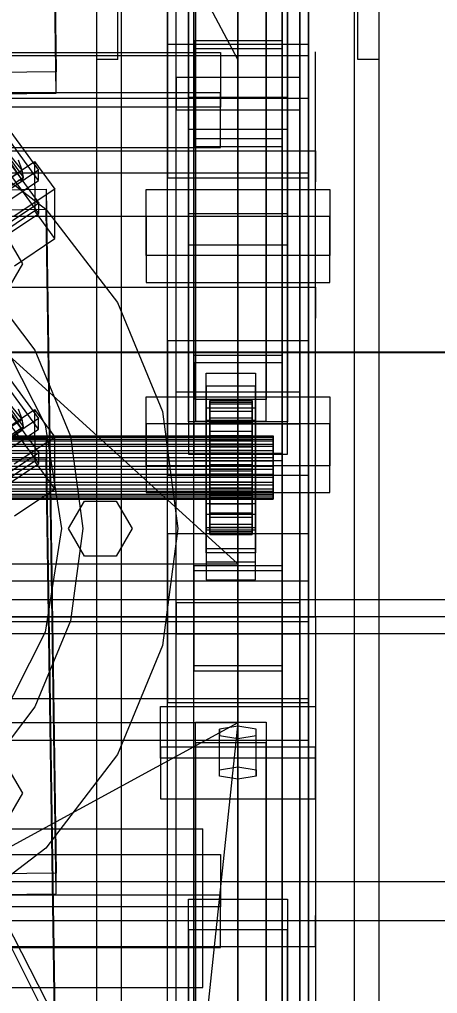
# Model space of a CAD drawing. Header units: millimetres. Extents: x -1970 to 34302, y -65268 to 6837.
# Drawn here: x 368.1 to 486.5, y -34381.7 to -34105.8 of the extents above; entities that cross this region are included whole.
import ezdxf

# ---------------------------------------------------------------- set-up
doc = ezdxf.new("R2010")
doc.units = ezdxf.units.MM
for name, color, linetype, lineweight in [('COTAS_O', 1, 'Continuous', 0), ('frontal_briquetadora', 7, 'Continuous', 0), ('frontal_C01', 7, 'Continuous', 0), ('frontal_C02', 7, 'Continuous', 0), ('frontal_mezcladora', 7, 'Continuous', 0), ('frontal_tolva', 7, 'Continuous', 0)]:
    doc.layers.add(name, color=color, linetype=linetype, lineweight=lineweight)
doc.dimstyles.new('R19_100', dxfattribs={"dimtxt": 250, "dimasz": 150, "dimexe": 150, "dimexo": 80, "dimgap": 100, "dimtad": 1, "dimtih": 1, "dimtoh": 1, "dimdsep": 46, "dimcen": 0.09, "dimadec": 0, "dimazin": 0, "dimtfac": 1, "dimtdec": 4, "dimtofl": 0, "dimtmove": 0, "dimatfit": 3, "dimfxl": 1, "dimtolj": 1, "dimtzin": 0, "dimarcsym": 0})

# ---------------------------------------------------------------- blocks, each defined once
blk = doc.blocks.new('*D35')
at = {"layer": 'COTAS_O', "color": 0, "lineweight": -2, "transparency": 16777216}
for p, q in [((-1725, -34320), (-1725, -33550)), ((1725, -34320), (1725, -33550)), ((-1575, -33700), (1575, -33700))]:
    blk.add_line(p, q, dxfattribs=at)
at = {"layer": 'COTAS_O', "color": 0, "transparency": 16777216}
for points in [[(-1575, -33675), (-1575, -33725), (-1725, -33700)], [(1575, -33675), (1575, -33725), (1725, -33700)]]:
    blk.add_solid(points, dxfattribs=at)
at = {"layer": 'Defpoints', "color": 0, "transparency": 16777216}
for p in [(1725, -33700), (-1725, -34400), (1725, -34400)]:
    blk.add_point(p, dxfattribs=at)
blk = doc.blocks.new('*D39')
at = {"layer": 'COTAS_O', "color": 0, "lineweight": -2, "transparency": 16777216}
for p, q in [((-650, -34820), (-650, -34050)), ((650, -34820), (650, -34050)), ((-500, -34200), (500, -34200))]:
    blk.add_line(p, q, dxfattribs=at)
at = {"layer": 'COTAS_O', "color": 0, "transparency": 16777216}
for points in [[(-500, -34175), (-500, -34225), (-650, -34200)], [(500, -34175), (500, -34225), (650, -34200)]]:
    blk.add_solid(points, dxfattribs=at)
at = {"layer": 'Defpoints', "color": 0, "transparency": 16777216}
for p in [(650, -34200), (-650, -34900), (650, -34900)]:
    blk.add_point(p, dxfattribs=at)

msp = doc.modelspace()

# ---------------------------------------------------------------- linework, layer by layer
at = {"layer": 'frontal_briquetadora'}
for p, q in [((430, -34260), (430, -33820)), ((430, -34680), (430, -33820)), ((210, -34060), (430, -34260)), ((210, -34060), (430, -34490)), ((210, -34060), (430, -34496)), ((430, -34060), (430, -34490)), ((430, -34260), (430, -34060)), ((430, -34060), (430, -34496)), ((430, -34060), (430, -34305)), ((430, -34116.167), (430, -34115)), ((430, -34119.649), (430, -34116.167)), ((452, -34116.167), (452, -34115)), ((452, -34119.649), (452, -34116.167)), ((430, -34125.397), (430, -34119.649)), ((452, -34125.397), (452, -34119.649)), ((430, -34133.327), (430, -34125.397)), ((452, -34133.327), (452, -34125.397)), ((430, -34143.323), (430, -34133.327)), ((452, -34143.323), (452, -34133.327)), ((452, -34135.964), (452, -34134.226)), ((452, -34139.095), (452, -34135.964)), ((452, -34143), (452, -34139.095)), ((210, -34143), (452, -34143)), ((430, -34155.238), (430, -34143.323)), ((452, -34143), (452, -34146.905)), ((452, -34155.238), (452, -34143.323)), ((452, -34146.905), (452, -34150.036)), ((452, -34150.036), (452, -34151.774)), ((430, -34168.9), (430, -34155.238)), ((452, -34168.9), (452, -34155.238)), ((430, -34184.11), (430, -34168.9)), ((452, -34184.11), (452, -34168.9)), ((452, -34174.625), (452, -34172.888)), ((452, -34176.894), (452, -34173.435)), ((452, -34177.757), (452, -34174.625)), ((452, -34183.693), (452, -34176.894)), ((452, -34181.662), (452, -34177.757)), ((210, -34181.662), (452, -34181.662)), ((452, -34181.662), (452, -34185.567)), ((430, -34200.644), (430, -34184.11)), ((452, -34193.602), (452, -34183.693)), ((452, -34200.644), (452, -34184.11)), ((452, -34185.567), (452, -34188.698)), ((452, -34188.698), (452, -34190.436)), ((452, -34206.283), (452, -34193.602)), ((430, -34218.263), (430, -34200.644)), ((452, -34218.263), (452, -34200.644)), ((452, -34221.304), (452, -34206.283)), ((430, -34236.709), (430, -34218.263)), ((452, -34236.709), (452, -34218.263)), ((452, -34238.153), (452, -34221.304)), ((430, -34255.714), (430, -34236.709)), ((452, -34255.714), (452, -34236.709)), ((452, -34256.258), (452, -34238.153)), ((430, -34275), (430, -34255.714)), ((452, -34275), (452, -34255.714)), ((452, -34275), (452, -34256.258)), ((210, -34260), (430, -34260)), ((430, -34260), (430, -34305)), ((430, -34680), (430, -34260)), ((430, -34496), (430, -34260)), ((452, -34267.964), (452, -34266.226)), ((452, -34271.095), (452, -34267.964)), ((750, -34270.216), (200, -34270.216)), ((452, -34275), (452, -34271.095)), ((750, -34275), (200, -34275)), ((210, -34275), (452, -34275)), ((452, -34275), (430, -34275)), ((430, -34275), (430, -34294.286)), ((452, -34275), (452, -34278.905)), ((452, -34275), (452, -34293.742)), ((452, -34275), (452, -34294.286)), ((452, -34278.905), (452, -34282.036)), ((750, -34279.784), (200, -34279.784)), ((452, -34282.036), (452, -34283.774)), ((430, -34294.286), (430, -34313.291)), ((452, -34293.742), (452, -34311.847)), ((452, -34294.286), (452, -34313.291)), ((430, -34305), (210, -34305)), ((430, -34305), (222, -34418.333)), ((430, -34305), (418, -34418.333)), ((430, -34471), (430, -34305)), ((430, -34680), (430, -34305)), ((430, -34305), (430, -34496)), ((452, -34311.847), (452, -34328.696)), ((430, -34313.291), (430, -34331.737)), ((452, -34313.291), (452, -34331.737)), ((452, -34328.696), (452, -34343.717)), ((430, -34331.737), (430, -34349.356)), ((452, -34331.737), (452, -34349.356)), ((452, -34343.717), (452, -34356.398)), ((430, -34349.356), (430, -34365.89)), ((452, -34349.356), (452, -34365.89)), ((452, -34356.398), (452, -34366.307)), ((452, -34361.302), (452, -34359.564)), ((452, -34364.433), (452, -34361.302)), ((452, -34368.338), (452, -34364.433)), ((430, -34365.89), (430, -34381.1)), ((452, -34365.89), (452, -34381.1)), ((452, -34366.307), (452, -34373.106)), ((210, -34368.338), (452, -34368.338)), ((452, -34368.338), (452, -34372.243)), ((452, -34372.243), (452, -34375.375)), ((452, -34373.106), (452, -34376.565)), ((452, -34375.375), (452, -34377.112)), ((430, -34381.1), (430, -34394.762)), ((452, -34381.1), (452, -34394.762))]:
    msp.add_line(p, q, dxfattribs=at)
at = {"layer": 'frontal_C01'}
for p, q in [((417.5, -34114.005), (417.5, -33472.513)), ((442.5, -33472.513), (442.5, -34114.005)), ((417.5, -34139.637), (417.5, -33498.145)), ((442.5, -34139.637), (442.5, -33498.145)), ((410, -34150.635), (410, -33785.383)), ((450, -34150.635), (450, -33785.383)), ((410, -34196.782), (410, -33831.53)), ((450, -33831.53), (450, -34196.782)), ((412.5, -34122.255), (412.5, -33846.015)), ((447.5, -33846.015), (447.5, -34122.255)), ((412.5, -34131.387), (412.5, -33855.147)), ((447.5, -34131.387), (447.5, -33855.147)), ((410, -34234.884), (410, -33869.632)), ((450, -34234.884), (450, -33869.632)), ((375.644, -33927.587), (378.512, -34120.587)), ((378.512, -34126.675), (375.644, -33933.675)), ((390, -35975), (390, -34032.596)), ((397, -35975), (397, -34032.596)), ((463, -35975), (463, -34032.596)), ((470, -35975), (470, -34032.596)), ((418, -34213.483), (418, -34069.754)), ((438, -34069.754), (438, -34213.483)), ((418, -34075.842), (418, -34219.571)), ((438, -34219.571), (438, -34075.842)), ((410, -34103.007), (410, -34150.635)), ((410, -34468.259), (410, -34103.007)), ((450, -34150.635), (450, -34103.007)), ((450, -34103.007), (450, -34468.259)), ((442.5, -34111.86), (417.5, -34111.86)), ((417.5, -34111.86), (417.5, -34141.782)), ((417.5, -34200.872), (417.5, -34111.86)), ((442.5, -34141.782), (442.5, -34111.86)), ((442.5, -34111.86), (442.5, -34200.872)), ((-450, -34115.971), (450, -34115.971)), ((-425, -34115.14), (425, -34115.14)), ((417.5, -34139.637), (417.5, -34114.005)), ((417.5, -34114.005), (442.5, -34114.005)), ((425, -34115.14), (425, -34130.602)), ((425, -34115.14), (425, -34126.571)), ((442.5, -34114.005), (442.5, -34139.637)), ((450, -34115.971), (450, -34128.146)), ((450, -34115.971), (450, -34149.31)), ((378.512, -34120.587), (360.514, -34120.83)), ((378.512, -34126.675), (378.512, -34120.587)), ((447.5, -34122.255), (412.5, -34122.255)), ((412.5, -34122.255), (412.5, -34131.387)), ((447.5, -34131.387), (447.5, -34122.255)), ((425, -34126.571), (-425, -34126.571)), ((360.514, -34126.918), (378.512, -34126.675)), ((425, -34142.033), (425, -34126.571)), ((450, -34128.146), (-450, -34128.146)), ((416, -34136.962), (416, -34127.831)), ((416, -34127.831), (444, -34127.831)), ((416, -34219.796), (416, -34127.831)), ((444, -34127.831), (444, -34136.962)), ((444, -34127.831), (444, -34219.796)), ((450, -34161.485), (450, -34128.146)), ((425, -34130.602), (-425, -34130.602)), ((412.5, -34131.387), (447.5, -34131.387)), ((425, -34142.033), (425, -34130.602)), ((444, -34136.962), (416, -34136.962)), ((416, -34136.962), (416, -34228.928)), ((444, -34228.928), (444, -34136.962)), ((442.5, -34139.637), (417.5, -34139.637)), ((-425, -34142.033), (425, -34142.033)), ((417.5, -34141.782), (442.5, -34141.782)), ((417.5, -34230.794), (417.5, -34141.782)), ((442.5, -34230.794), (442.5, -34141.782)), ((450, -34149.31), (-450, -34149.31)), ((450, -34161.485), (450, -34149.31)), ((410, -34150.635), (450, -34150.635)), ((410, -34515.887), (410, -34150.635)), ((450, -34515.887), (450, -34150.635)), ((-450, -34161.485), (450, -34161.485)), ((345.969, -34181.347), (373.501, -34218.791)), ((373.513, -34221.834), (345.981, -34184.391)), ((346.008, -34191.087), (373.539, -34228.531)), ((373.551, -34231.574), (346.02, -34194.131)), ((450, -34196.782), (410, -34196.782)), ((410, -34196.782), (410, -34234.884)), ((410, -34562.034), (410, -34196.782)), ((450, -34234.884), (450, -34196.782)), ((450, -34196.782), (450, -34562.034)), ((417.5, -34230.794), (417.5, -34200.872)), ((417.5, -34200.872), (442.5, -34200.872)), ((442.5, -34200.872), (442.5, -34230.794)), ((442.5, -34203.017), (417.5, -34203.017)), ((417.5, -34203.017), (417.5, -34228.649)), ((417.5, -34844.509), (417.5, -34203.017)), ((442.5, -34228.649), (442.5, -34203.017)), ((442.5, -34203.017), (442.5, -34844.509)), ((421, -34209.673), (421, -34206.021)), ((421, -34206.021), (435, -34206.021)), ((421, -34246.028), (421, -34206.021)), ((435, -34206.021), (435, -34209.673)), ((435, -34206.021), (435, -34246.028)), ((435, -34209.673), (421, -34209.673)), ((421, -34209.673), (421, -34249.68)), ((435, -34249.68), (435, -34209.673)), ((368.888, -34219.047), (363.351, -34212.3)), ((404, -34232.197), (404, -34212.717)), ((404, -34212.717), (456, -34212.717)), ((404, -34220.337), (404, -34212.717)), ((412.5, -34220.399), (412.5, -34211.267)), ((412.5, -34211.267), (447.5, -34211.267)), ((412.5, -34487.507), (412.5, -34211.267)), ((447.5, -34211.267), (447.5, -34220.399)), ((447.5, -34211.267), (447.5, -34487.507)), ((456, -34212.717), (456, -34232.197)), ((456, -34212.717), (456, -34220.337)), ((368.9, -34222.04), (363.357, -34213.718)), ((369.265, -34221.049), (363.53, -34213.248)), ((438, -34213.483), (418, -34213.483)), ((418, -34213.483), (418, -34219.571)), ((422, -34223.731), (422, -34213.742)), ((422, -34213.742), (422, -34214.155)), ((422, -34213.742), (434, -34213.742)), ((422, -34214.622), (422, -34213.742)), ((422, -34223.926), (422, -34214.155)), ((422, -34214.155), (422, -34215.834)), ((422, -34214.155), (434, -34214.155)), ((422, -34224.147), (422, -34214.622)), ((422, -34214.622), (434, -34214.622)), ((422, -34216.735), (422, -34214.622)), ((434, -34214.155), (434, -34213.742)), ((434, -34213.742), (434, -34223.731)), ((434, -34213.742), (434, -34214.622)), ((434, -34215.834), (434, -34214.155)), ((434, -34214.155), (434, -34223.926)), ((434, -34214.622), (434, -34224.147)), ((434, -34214.622), (434, -34216.735)), ((438, -34219.571), (438, -34213.483)), ((360.882, -34223.971), (372.35, -34216.317)), ((368.888, -34219.047), (367.794, -34216.171)), ((372.35, -34216.317), (372.408, -34230.927)), ((372.35, -34216.317), (378.086, -34224.118)), ((421, -34219.413), (421, -34215.761)), ((421, -34215.761), (435, -34215.761)), ((421, -34255.768), (421, -34215.761)), ((422, -34224.721), (422, -34215.834)), ((422, -34215.834), (422, -34218.663)), ((422, -34215.834), (434, -34215.834)), ((422, -34225.149), (422, -34216.735)), ((422, -34216.735), (434, -34216.735)), ((422, -34219.938), (422, -34216.735)), ((434, -34218.663), (434, -34215.834)), ((434, -34215.834), (434, -34224.721)), ((434, -34216.735), (434, -34225.149)), ((434, -34216.735), (434, -34219.938)), ((435, -34215.761), (435, -34219.413)), ((435, -34215.761), (435, -34255.768)), ((359.058, -34225.607), (368.888, -34219.047)), ((359.436, -34227.609), (369.265, -34221.049)), ((373.501, -34218.791), (362.033, -34226.444)), ((369.265, -34221.049), (368.888, -34219.047)), ((368.9, -34222.04), (369.265, -34221.049)), ((373.513, -34221.834), (373.501, -34218.791)), ((456, -34220.337), (404, -34220.337)), ((404, -34220.337), (404, -34239.817)), ((447.5, -34220.399), (412.5, -34220.399)), ((412.5, -34496.639), (412.5, -34220.399)), ((444, -34219.796), (416, -34219.796)), ((416, -34219.796), (416, -34228.928)), ((418, -34219.571), (438, -34219.571)), ((435, -34219.413), (421, -34219.413)), ((421, -34219.413), (421, -34259.42)), ((422, -34226.062), (422, -34218.663)), ((422, -34218.663), (422, -34222.45)), ((422, -34218.663), (434, -34218.663)), ((422, -34226.666), (422, -34219.938)), ((422, -34219.938), (434, -34219.938)), ((422, -34224.012), (422, -34219.938)), ((434, -34222.45), (434, -34218.663)), ((434, -34218.663), (434, -34226.062)), ((434, -34219.938), (434, -34226.666)), ((434, -34219.938), (434, -34224.012)), ((435, -34259.42), (435, -34219.413)), ((444, -34228.928), (444, -34219.796)), ((447.5, -34496.639), (447.5, -34220.399)), ((456, -34239.817), (456, -34220.337)), ((-440, -34223.731), (440, -34223.731)), ((-440, -34223.926), (440, -34223.926)), ((359.07, -34228.6), (368.9, -34222.04)), ((362.045, -34229.488), (373.513, -34221.834)), ((367.817, -34221.955), (368.9, -34222.04)), ((422, -34227.856), (422, -34222.45)), ((422, -34222.45), (422, -34226.937)), ((422, -34222.45), (434, -34222.45)), ((422, -34223.926), (422, -34223.731)), ((434, -34223.731), (422, -34223.731)), ((422, -34223.731), (422, -34224.147)), ((422, -34224.721), (422, -34223.926)), ((434, -34223.926), (422, -34223.926)), ((434, -34226.937), (434, -34222.45)), ((434, -34222.45), (434, -34227.856)), ((434, -34223.731), (434, -34223.926)), ((434, -34224.147), (434, -34223.731)), ((434, -34223.926), (434, -34224.721)), ((440, -34223.926), (440, -34223.731)), ((440, -34223.731), (440, -34224.147)), ((440, -34224.721), (440, -34223.926)), ((-440, -34224.147), (440, -34224.147)), ((-440, -34224.721), (440, -34224.721)), ((-440, -34225.149), (440, -34225.149)), ((-440, -34226.062), (440, -34226.062)), ((-440, -34226.666), (440, -34226.666)), ((357.646, -34224.526), (375.644, -34224.284)), ((378.086, -34224.118), (366.618, -34231.771)), ((375.644, -34224.284), (375.644, -34230.372)), ((375.644, -34224.284), (378.512, -34417.284)), ((378.143, -34238.728), (378.086, -34224.118)), ((422, -34228.596), (422, -34224.012)), ((422, -34224.012), (434, -34224.012)), ((422, -34228.68), (422, -34224.012)), ((434, -34224.147), (422, -34224.147)), ((422, -34224.147), (422, -34225.149)), ((422, -34226.062), (422, -34224.721)), ((434, -34224.721), (422, -34224.721)), ((434, -34225.149), (422, -34225.149)), ((422, -34225.149), (422, -34226.666)), ((422, -34227.856), (422, -34226.062)), ((434, -34226.062), (422, -34226.062)), ((434, -34226.666), (422, -34226.666)), ((422, -34226.666), (422, -34228.596)), ((434, -34224.012), (434, -34228.596)), ((434, -34224.012), (434, -34228.68)), ((434, -34225.149), (434, -34224.147)), ((434, -34224.721), (434, -34226.062)), ((434, -34226.666), (434, -34225.149)), ((434, -34226.062), (434, -34227.856)), ((434, -34228.596), (434, -34226.666)), ((440, -34224.147), (440, -34225.149)), ((440, -34226.062), (440, -34224.721)), ((440, -34225.149), (440, -34226.666)), ((440, -34227.856), (440, -34226.062)), ((440, -34226.666), (440, -34228.596)), ((-440, -34227.856), (440, -34227.856)), ((-440, -34228.596), (440, -34228.596)), ((373.539, -34228.531), (362.071, -34236.184)), ((373.551, -34231.574), (373.539, -34228.531)), ((416, -34228.928), (444, -34228.928)), ((417.5, -34228.649), (442.5, -34228.649)), ((417.5, -34870.141), (417.5, -34228.649)), ((422, -34226.937), (422, -34229.981)), ((434, -34226.937), (422, -34226.937)), ((422, -34226.937), (422, -34231.819)), ((422, -34229.981), (422, -34227.856)), ((434, -34227.856), (422, -34227.856)), ((434, -34228.596), (422, -34228.596)), ((422, -34228.596), (422, -34230.806)), ((422, -34230.806), (422, -34228.68)), ((422, -34228.68), (434, -34228.68)), ((422, -34233.622), (422, -34228.68)), ((434, -34229.981), (434, -34226.937)), ((434, -34231.819), (434, -34226.937)), ((434, -34227.856), (434, -34229.981)), ((434, -34230.806), (434, -34228.596)), ((434, -34228.68), (434, -34230.806)), ((434, -34228.68), (434, -34233.622)), ((440, -34229.981), (440, -34227.856)), ((440, -34228.596), (440, -34230.806)), ((442.5, -34870.141), (442.5, -34228.649)), ((440, -34229.981), (-440, -34229.981)), ((-440, -34230.806), (440, -34230.806)), ((375.644, -34230.372), (357.646, -34230.614)), ((372.408, -34230.927), (360.939, -34238.581)), ((362.083, -34239.228), (373.551, -34231.574)), ((378.143, -34238.728), (372.408, -34230.927)), ((378.512, -34423.372), (375.644, -34230.372)), ((456, -34232.197), (404, -34232.197)), ((404, -34232.197), (404, -34239.817)), ((442.5, -34230.794), (417.5, -34230.794)), ((422, -34229.981), (434, -34229.981)), ((422, -34232.293), (422, -34229.981)), ((434, -34230.806), (422, -34230.806)), ((422, -34230.806), (422, -34233.148)), ((422, -34232.293), (422, -34231.819)), ((422, -34231.819), (422, -34236.761)), ((422, -34231.819), (434, -34231.819)), ((434, -34229.981), (434, -34232.293)), ((434, -34233.148), (434, -34230.806)), ((434, -34236.761), (434, -34231.819)), ((434, -34231.819), (434, -34232.293)), ((440, -34232.293), (440, -34229.981)), ((440, -34230.806), (440, -34233.148)), ((456, -34239.817), (456, -34232.197)), ((-440, -34232.293), (440, -34232.293)), ((-440, -34233.148), (440, -34233.148)), ((-440, -34234.635), (440, -34234.635)), ((410, -34234.884), (450, -34234.884)), ((410, -34600.136), (410, -34234.884)), ((422, -34234.635), (422, -34232.293)), ((434, -34232.293), (422, -34232.293)), ((422, -34233.148), (422, -34233.622)), ((434, -34233.148), (422, -34233.148)), ((422, -34233.148), (422, -34235.46)), ((422, -34233.622), (434, -34233.622)), ((422, -34238.504), (422, -34233.622)), ((422, -34236.845), (422, -34234.635)), ((422, -34234.635), (422, -34236.761)), ((434, -34234.635), (422, -34234.635)), ((434, -34232.293), (434, -34234.635)), ((434, -34233.622), (434, -34233.148)), ((434, -34235.46), (434, -34233.148)), ((434, -34233.622), (434, -34238.504)), ((434, -34236.761), (434, -34234.635)), ((434, -34234.635), (434, -34236.845)), ((440, -34234.635), (440, -34232.293)), ((440, -34233.148), (440, -34235.46)), ((440, -34236.845), (440, -34234.635)), ((450, -34600.136), (450, -34234.884)), ((-440, -34235.46), (440, -34235.46)), ((-440, -34236.845), (440, -34236.845)), ((-440, -34237.585), (440, -34237.585)), ((422, -34235.46), (422, -34238.504)), ((434, -34235.46), (422, -34235.46)), ((422, -34235.46), (422, -34237.585)), ((422, -34236.761), (422, -34241.429)), ((422, -34236.761), (434, -34236.761)), ((422, -34238.775), (422, -34236.845)), ((422, -34236.845), (422, -34241.429)), ((434, -34236.845), (422, -34236.845)), ((422, -34237.585), (422, -34242.991)), ((434, -34237.585), (422, -34237.585)), ((422, -34237.585), (422, -34239.379)), ((434, -34238.504), (434, -34235.46)), ((434, -34237.585), (434, -34235.46)), ((434, -34241.429), (434, -34236.761)), ((434, -34241.429), (434, -34236.845)), ((434, -34236.845), (434, -34238.775)), ((434, -34242.991), (434, -34237.585)), ((434, -34239.379), (434, -34237.585)), ((440, -34235.46), (440, -34237.585)), ((440, -34238.775), (440, -34236.845)), ((440, -34237.585), (440, -34239.379)), ((-440, -34238.775), (440, -34238.775)), ((-440, -34239.379), (440, -34239.379)), ((-440, -34240.292), (440, -34240.292)), ((366.675, -34246.381), (378.143, -34238.728)), ((404, -34239.817), (456, -34239.817)), ((422, -34238.504), (434, -34238.504)), ((422, -34242.991), (422, -34238.504)), ((422, -34240.292), (422, -34238.775)), ((422, -34238.775), (422, -34245.503)), ((434, -34238.775), (422, -34238.775)), ((422, -34239.379), (422, -34246.778)), ((434, -34239.379), (422, -34239.379)), ((422, -34239.379), (422, -34240.72)), ((422, -34241.293), (422, -34240.292)), ((422, -34240.292), (422, -34248.705)), ((434, -34240.292), (422, -34240.292)), ((434, -34238.504), (434, -34242.991)), ((434, -34245.503), (434, -34238.775)), ((434, -34238.775), (434, -34240.292)), ((434, -34246.778), (434, -34239.379)), ((434, -34240.72), (434, -34239.379)), ((434, -34248.705), (434, -34240.292)), ((434, -34240.292), (434, -34241.293)), ((440, -34240.292), (440, -34238.775)), ((440, -34239.379), (440, -34240.72)), ((440, -34241.293), (440, -34240.292)), ((-440, -34240.72), (440, -34240.72)), ((-440, -34241.293), (440, -34241.293)), ((-440, -34241.515), (440, -34241.515)), ((-440, -34241.71), (440, -34241.71)), ((421, -34256.867), (421, -34242.866)), ((421, -34242.866), (435, -34242.866)), ((421, -34250.486), (421, -34242.866)), ((422, -34240.72), (422, -34249.607)), ((434, -34240.72), (422, -34240.72)), ((422, -34240.72), (422, -34241.515)), ((422, -34241.71), (422, -34241.293)), ((422, -34241.293), (422, -34250.819)), ((434, -34241.293), (422, -34241.293)), ((422, -34241.429), (422, -34245.503)), ((422, -34241.429), (434, -34241.429)), ((422, -34241.515), (422, -34251.286)), ((434, -34241.515), (422, -34241.515)), ((422, -34241.515), (422, -34241.71)), ((422, -34241.71), (422, -34251.699)), ((434, -34241.71), (422, -34241.71)), ((422, -34242.991), (434, -34242.991)), ((422, -34246.778), (422, -34242.991)), ((434, -34249.607), (434, -34240.72)), ((434, -34241.515), (434, -34240.72)), ((434, -34250.819), (434, -34241.293)), ((434, -34241.293), (434, -34241.71)), ((434, -34245.503), (434, -34241.429)), ((434, -34251.286), (434, -34241.515)), ((434, -34241.71), (434, -34241.515)), ((434, -34251.699), (434, -34241.71)), ((434, -34242.991), (434, -34246.778)), ((435, -34242.866), (435, -34256.867)), ((435, -34242.866), (435, -34250.486)), ((440, -34240.72), (440, -34241.515)), ((440, -34241.71), (440, -34241.293)), ((440, -34241.515), (440, -34241.71)), ((435, -34246.028), (421, -34246.028)), ((421, -34246.028), (421, -34249.68)), ((422, -34245.503), (422, -34248.705)), ((422, -34245.503), (434, -34245.503)), ((434, -34248.705), (434, -34245.503)), ((435, -34249.68), (435, -34246.028)), ((422, -34246.778), (434, -34246.778)), ((422, -34249.607), (422, -34246.778)), ((422, -34248.705), (422, -34250.819)), ((422, -34248.705), (434, -34248.705)), ((434, -34246.778), (434, -34249.607)), ((434, -34250.819), (434, -34248.705)), ((421, -34249.68), (435, -34249.68)), ((435, -34250.486), (421, -34250.486)), ((421, -34250.486), (421, -34264.487)), ((422, -34249.607), (434, -34249.607)), ((422, -34251.286), (422, -34249.607)), ((422, -34250.819), (422, -34251.699)), ((422, -34250.819), (434, -34250.819)), ((422, -34251.286), (434, -34251.286)), ((422, -34251.699), (422, -34251.286)), ((434, -34249.607), (434, -34251.286)), ((434, -34251.699), (434, -34250.819)), ((434, -34251.286), (434, -34251.699)), ((435, -34264.487), (435, -34250.486)), ((422, -34251.699), (434, -34251.699)), ((435, -34255.768), (421, -34255.768)), ((421, -34255.768), (421, -34259.42)), ((435, -34256.867), (421, -34256.867)), ((421, -34256.867), (421, -34264.487)), ((435, -34259.42), (435, -34255.768)), ((435, -34264.487), (435, -34256.867)), ((421, -34259.42), (435, -34259.42)), ((421, -34264.487), (435, -34264.487))]:
    msp.add_line(p, q, dxfattribs=at)
at = {"layer": 'frontal_C02'}
for p, q in [((390, -35975), (390, -33576.746)), ((397, -35975), (397, -33576.746)), ((463, -35975), (463, -33576.746)), ((470, -35975), (470, -33576.746)), ((417.5, -34261.912), (417.5, -33729.49)), ((442.5, -33729.49), (442.5, -34261.912)), ((417.5, -34288.878), (417.5, -33756.456)), ((442.5, -34288.878), (442.5, -33756.456)), ((410, -34112.818), (410, -33762.099)), ((450, -34112.818), (450, -33762.099)), ((410, -34251.487), (410, -33900.768)), ((450, -33900.768), (450, -34251.487)), ((410, -34299.304), (410, -33948.585)), ((450, -34299.304), (450, -33948.585)), ((430, -34117.136), (375, -34014.136)), ((390, -34117.136), (390, -34014.136)), ((396, -34117.136), (396, -34014.136)), ((430, -34014.136), (430, -34117.136)), ((464, -34117.136), (464, -34014.136)), ((470, -34117.136), (470, -34014.136)), ((390, -35975), (390, -34072.136)), ((397, -35975), (397, -34072.136)), ((416, -34160.837), (416, -34070.105)), ((444, -34070.105), (444, -34160.837)), ((463, -35975), (463, -34072.136)), ((470, -35975), (470, -34072.136)), ((410, -34074.565), (410, -34112.818)), ((410, -34425.283), (410, -34074.565)), ((450, -34112.818), (450, -34074.565)), ((450, -34074.565), (450, -34425.283)), ((416, -34078.873), (416, -34169.604)), ((444, -34169.604), (444, -34078.873)), ((412.5, -34271.011), (412.5, -34089.307)), ((447.5, -34089.307), (447.5, -34271.011)), ((412.5, -34279.779), (412.5, -34098.075)), ((447.5, -34279.779), (447.5, -34098.075)), ((345.969, -34110.862), (373.501, -34148.455)), ((410, -34112.818), (450, -34112.818)), ((410, -34463.537), (410, -34112.818)), ((450, -34463.537), (450, -34112.818)), ((373.513, -34151.377), (345.981, -34113.784)), ((396, -34117.136), (390, -34117.136)), ((470, -34117.136), (464, -34117.136)), ((346.008, -34120.214), (373.539, -34157.807)), ((373.551, -34160.73), (346.02, -34123.137)), ((368.888, -34148.498), (363.351, -34141.689)), ((368.9, -34151.372), (363.357, -34143.051)), ((369.265, -34150.442), (363.53, -34142.61)), ((360.882, -34153.695), (372.35, -34146.012)), ((368.888, -34148.498), (367.794, -34145.672)), ((372.35, -34146.012), (372.408, -34160.04)), ((372.35, -34146.012), (378.086, -34153.843)), ((359.058, -34155.083), (368.888, -34148.498)), ((373.501, -34148.455), (362.033, -34156.138)), ((369.265, -34150.442), (368.888, -34148.498)), ((373.513, -34151.377), (373.501, -34148.455)), ((359.07, -34157.958), (368.9, -34151.372)), ((359.436, -34157.028), (369.265, -34150.442)), ((362.045, -34159.061), (373.513, -34151.377)), ((367.817, -34151.225), (368.9, -34151.372)), ((368.9, -34151.372), (369.265, -34150.442)), ((357.646, -34154.067), (375.644, -34153.823)), ((378.086, -34153.843), (366.618, -34161.527)), ((375.644, -34153.823), (375.644, -34159.669)), ((375.644, -34153.823), (378.512, -34347.59)), ((378.143, -34167.872), (378.086, -34153.843)), ((404, -34172.66), (404, -34153.955)), ((404, -34153.955), (456, -34153.955)), ((404, -34161.606), (404, -34153.955)), ((456, -34153.955), (456, -34172.66)), ((456, -34153.955), (456, -34161.606)), ((375.644, -34159.669), (357.646, -34159.912)), ((372.408, -34160.04), (360.939, -34167.724)), ((373.539, -34157.807), (362.071, -34165.491)), ((378.143, -34167.872), (372.408, -34160.04)), ((373.551, -34160.73), (373.539, -34157.807)), ((378.512, -34353.436), (375.644, -34159.669)), ((362.083, -34168.413), (373.551, -34160.73)), ((456, -34161.606), (404, -34161.606)), ((404, -34161.606), (404, -34180.311)), ((444, -34160.837), (416, -34160.837)), ((416, -34160.837), (416, -34169.604)), ((444, -34169.604), (444, -34160.837)), ((456, -34180.311), (456, -34161.606)), ((366.675, -34175.556), (378.143, -34167.872)), ((416, -34169.604), (444, -34169.604)), ((456, -34172.66), (404, -34172.66)), ((404, -34172.66), (404, -34180.311)), ((456, -34180.311), (456, -34172.66)), ((404, -34180.311), (456, -34180.311)), ((450, -34251.487), (410, -34251.487)), ((410, -34251.487), (410, -34299.304)), ((410, -34602.206), (410, -34251.487)), ((450, -34299.304), (450, -34251.487)), ((450, -34251.487), (450, -34602.206)), ((442.5, -34260.541), (417.5, -34260.541)), ((417.5, -34260.541), (417.5, -34290.25)), ((417.5, -34429.556), (417.5, -34260.541)), ((417.5, -34288.878), (417.5, -34261.912)), ((417.5, -34261.912), (442.5, -34261.912)), ((442.5, -34290.25), (442.5, -34260.541)), ((442.5, -34260.541), (442.5, -34429.556)), ((442.5, -34261.912), (442.5, -34288.878)), ((-450, -34264.768), (450, -34264.768)), ((450, -34264.768), (450, -34276.459)), ((450, -34264.768), (450, -34298.24)), ((447.5, -34271.011), (412.5, -34271.011)), ((412.5, -34271.011), (412.5, -34279.779)), ((447.5, -34279.779), (447.5, -34271.011)), ((450, -34276.459), (-450, -34276.459)), ((450, -34309.931), (450, -34276.459)), ((412.5, -34279.779), (447.5, -34279.779)), ((442.5, -34288.878), (417.5, -34288.878)), ((417.5, -34290.25), (442.5, -34290.25)), ((417.5, -34459.264), (417.5, -34290.25)), ((442.5, -34459.264), (442.5, -34290.25)), ((450, -34298.24), (-450, -34298.24)), ((450, -34309.931), (450, -34298.24)), ((408, -34315.04), (408, -34300.427)), ((408, -34300.427), (452, -34300.427)), ((408, -34311.903), (408, -34300.427)), ((410, -34299.304), (450, -34299.304)), ((410, -34650.022), (410, -34299.304)), ((450, -34650.022), (450, -34299.304)), ((452, -34300.427), (452, -34315.04)), ((452, -34300.427), (452, -34311.903)), ((418, -34310.656), (418, -34304.811)), ((418, -34304.811), (438, -34304.811)), ((418, -34449.111), (418, -34304.811)), ((430, -34305.98), (424.804, -34306.856)), ((435.196, -34306.856), (430, -34305.98)), ((430, -34317.456), (430, -34305.98)), ((438, -34304.811), (438, -34310.656)), ((438, -34304.811), (438, -34449.111)), ((424.804, -34306.856), (424.804, -34308.61)), ((424.804, -34318.332), (424.804, -34306.856)), ((424.804, -34308.61), (430, -34309.487)), ((424.804, -34320.086), (424.804, -34308.61)), ((430, -34309.487), (435.196, -34308.61)), ((430, -34309.487), (430, -34320.963)), ((435.196, -34308.61), (435.196, -34306.856)), ((435.196, -34318.332), (435.196, -34306.856)), ((435.196, -34320.086), (435.196, -34308.61)), ((-450, -34309.931), (450, -34309.931)), ((452, -34311.903), (408, -34311.903)), ((408, -34311.903), (408, -34326.516)), ((438, -34310.656), (418, -34310.656)), ((418, -34310.656), (418, -34454.956)), ((438, -34454.956), (438, -34310.656)), ((452, -34326.516), (452, -34311.903)), ((452, -34315.04), (408, -34315.04)), ((408, -34315.04), (408, -34326.516)), ((424.804, -34318.332), (430, -34317.456)), ((430, -34317.456), (435.196, -34318.332)), ((452, -34326.516), (452, -34315.04)), ((424.804, -34320.086), (424.804, -34318.332)), ((430, -34320.963), (424.804, -34320.086)), ((435.196, -34320.086), (430, -34320.963)), ((435.196, -34318.332), (435.196, -34320.086)), ((408, -34326.516), (452, -34326.516)), ((-425, -34342.323), (425, -34342.323)), ((425, -34342.323), (425, -34357.17)), ((425, -34342.323), (425, -34353.799)), ((378.512, -34347.59), (360.514, -34347.834)), ((378.512, -34353.436), (378.512, -34347.59)), ((360.514, -34353.679), (378.512, -34353.436)), ((425, -34353.799), (-425, -34353.799)), ((416, -34363.694), (416, -34354.926)), ((416, -34354.926), (444, -34354.926)), ((416, -34447.257), (416, -34354.926)), ((425, -34368.646), (425, -34353.799)), ((444, -34354.926), (444, -34363.694)), ((444, -34354.926), (444, -34447.257)), ((425, -34357.17), (-425, -34357.17)), ((425, -34368.646), (425, -34357.17)), ((444, -34363.694), (416, -34363.694)), ((416, -34363.694), (416, -34456.025)), ((444, -34456.025), (444, -34363.694)), ((-425, -34368.646), (425, -34368.646))]:
    msp.add_line(p, q, dxfattribs=at)
at = {"layer": 'frontal_mezcladora'}
for p, q in [((349, -34139.149), (375.51, -34159.49)), ((375.51, -34159.49), (395.851, -34186)), ((364.453, -34167.252), (368.953, -34175.047)), ((368.953, -34175.047), (364.453, -34182.841)), ((356.418, -34178.582), (372.469, -34199.5)), ((395.851, -34186), (408.639, -34216.871)), ((361.857, -34194.16), (375.35, -34220.643)), ((372.469, -34199.5), (382.559, -34223.859)), ((408.639, -34216.871), (413, -34250)), ((375.35, -34220.643), (380, -34250)), ((382.559, -34223.859), (386, -34250)), ((382, -34250), (386.5, -34242.206)), ((386.5, -34242.206), (395.5, -34242.206)), ((395.5, -34242.206), (400, -34250)), ((380, -34250), (375.35, -34279.357)), ((386.5, -34257.794), (382, -34250)), ((386, -34250), (382.559, -34276.141)), ((400, -34250), (395.5, -34257.794)), ((413, -34250), (408.639, -34283.129)), ((395.5, -34257.794), (386.5, -34257.794)), ((382.559, -34276.141), (372.469, -34300.5)), ((375.35, -34279.357), (361.857, -34305.84)), ((408.639, -34283.129), (395.851, -34314)), ((372.469, -34300.5), (356.418, -34321.418)), ((395.851, -34314), (375.51, -34340.51)), ((364.453, -34317.159), (368.953, -34324.953)), ((368.953, -34324.953), (364.453, -34332.748)), ((150, -34335), (420, -34335)), ((420, -34380), (420, -34335)), ((375.51, -34340.51), (349, -34360.851)), ((150, -34380), (420, -34380))]:
    msp.add_line(p, q, dxfattribs=at)
at = {"layer": 'frontal_tolva'}
for p, q in [((-1821.5, -34350), (1821.5, -34350)), ((-1821.5, -34361), (1821.5, -34361))]:
    msp.add_line(p, q, dxfattribs=at)

# ---------------------------------------------------------------- dimensions: what is measured, and where the dimension line sits
at = {"layer": 'COTAS_O'}
for p1, p2, picture, middle in [((-1725, -34400), (1725, -34400), '*D35', (0, -33700)), ((-650, -34900), (650, -34900), '*D39', (0, -34200))]:
    dim = msp.add_aligned_dim(p1=p1, p2=p2, distance=700, text='<> O', dimstyle='R19_100', dxfattribs=at)
    dim.commit()
    dim.dimension.update_dxf_attribs({"geometry": picture, "text_midpoint": middle})

doc.saveas('drawing.dxf')
